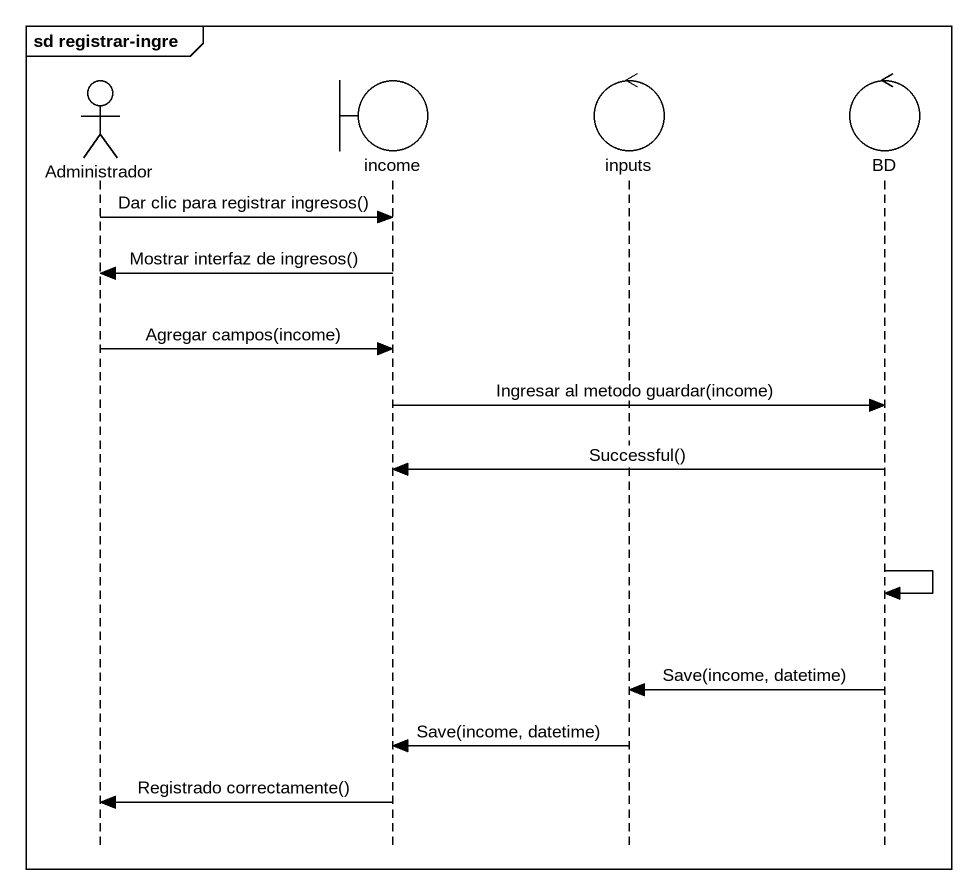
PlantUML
@startuml
mainframe sd registrar-ingre
hide footbox
actor Administrador
boundary income
control inputs
control BD

Administrador -> income : Dar clic para registrar ingresos()
income -> Administrador : Mostrar interfaz de ingresos()
Administrador -> income : Agregar campos(income)
income -> BD : Ingresar al metodo guardar(income)
BD -> income : Successful()
BD -> BD
BD -> inputs : Save(income, datetime)
inputs -> income : Save(income, datetime)
income -> Administrador : Registrado correctamente()
@enduml
